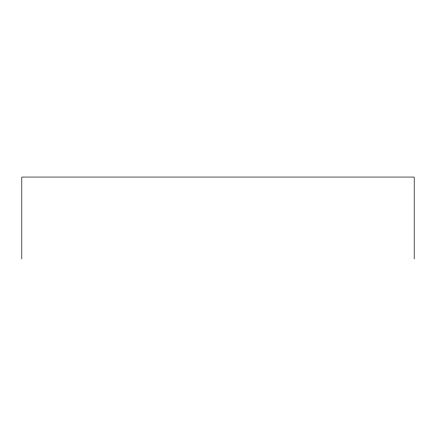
<?xml version="1.0" encoding="UTF-8"?>
<svg xmlns="http://www.w3.org/2000/svg" width="436" height="436" viewBox="0 0 436 436"><rect width="100%" height="100%" fill="white"/><g stroke="black" fill="none" stroke-linecap="round" stroke-linejoin="round"><path stroke-width="0.65" d="M414.2 258.94L414.2 177.06L21.8 177.06L21.8 258.94"/></g></svg>
